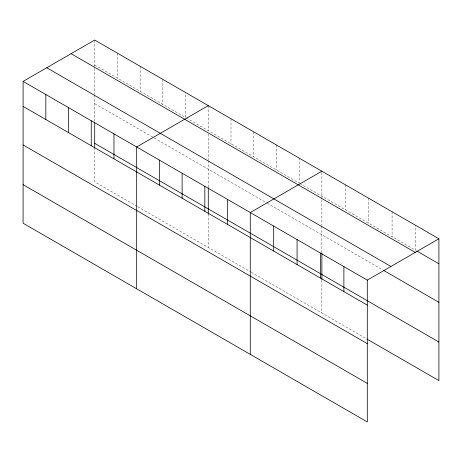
<?xml version="1.0" encoding="UTF-8"?>
<svg xmlns="http://www.w3.org/2000/svg" width="462" height="462" viewBox="0 0 462 462"><rect width="100%" height="100%" fill="white"/><g stroke="black" fill="none" stroke-linecap="round" stroke-linejoin="round"><path stroke-width="0.35" stroke-dasharray="2.31 1.73" d="M94.704 40.061L94.704 94.329M208.287 134.199L208.287 159.904M321.875 199.78L321.875 225.479M321.875 199.064L321.875 171.217M94.704 65.055L185.574 117.515L185.574 92.521M186.186 117.874L299.157 183.096L299.157 158.102M299.769 183.449L415.494 250.26L415.494 225.265M94.704 103.609L153.644 137.636M154.256 137.994L266.614 202.858M267.232 203.216L382.848 269.97M137.07 206.341L94.704 181.878L94.704 149.041M137.682 206.693L250.652 271.916M251.264 272.268L366.222 338.64M392.088 211.758L392.088 236.752M368.682 198.244L368.682 223.238M345.276 184.731L345.276 209.725M321.875 226.195L321.875 253.205M321.875 280.191L321.875 313.034M276.438 144.987L276.438 169.981M253.725 131.872L253.725 156.866M231.006 118.751L231.006 143.746M208.287 105.636L208.287 130.63M208.287 160.62L208.287 186.919M208.287 213.9L208.287 247.459M162.855 79.406L162.855 104.4M140.136 66.291L140.136 91.285M117.423 53.176L117.423 78.17M94.704 95.039L94.704 121.339"/><path stroke-width="0.69" d="M23.1 81.399L367.296 280.122L367.296 421.939L23.1 223.221L23.1 81.399L94.704 40.061L438.9 238.779L438.9 380.601L366.834 338.993M208.287 105.636L136.683 146.98L136.683 288.796M321.875 171.217L250.271 212.555L250.271 354.377M367.296 280.122L438.9 238.779M416.724 250.976L438.9 263.773M71.073 53.702L415.269 252.425M46.731 67.758L390.927 266.476M383.466 270.322L438.9 302.327M94.704 143.33L438.9 342.047M23.1 106.393L367.296 305.116M23.1 144.947L367.296 343.664M23.1 184.667L367.296 383.385M343.89 266.609L343.89 291.603M321.875 253.205L321.875 279.481M320.484 253.095L320.484 278.089M297.078 239.582L297.078 264.576M273.677 226.068L273.677 251.062M227.552 199.44L227.552 224.434M208.287 187.624L208.287 213.9M204.833 186.325L204.833 211.319M182.12 173.21L182.12 198.204M159.402 160.095L159.402 185.089M113.97 133.865L113.97 158.859M94.704 122.049L94.704 148.325M91.251 120.749L91.251 145.744M68.532 107.634L68.532 132.629M45.819 94.514L45.819 119.508"/></g></svg>
